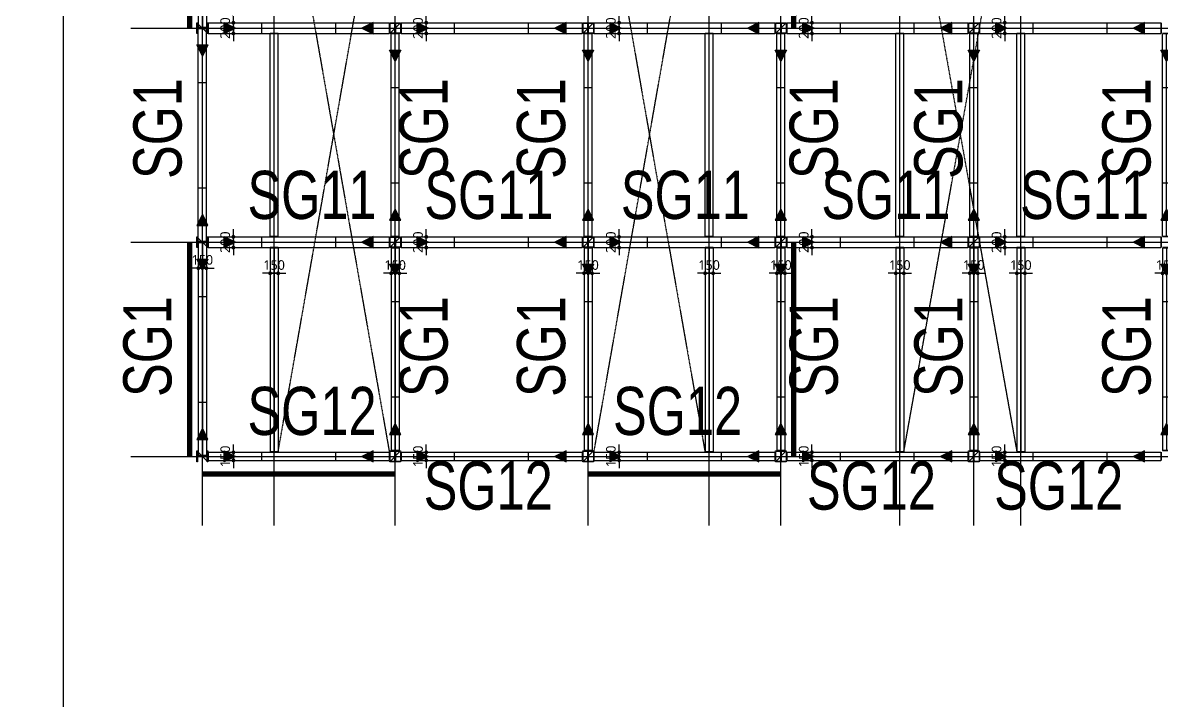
# Model space of a CAD drawing. Header units: millimetres. Extents: x -42253 to 178576, y 88378 to 153500.
# Drawn here: x 102602 to 123854, y 125293 to 137950 of the extents above; entities that cross this region are included whole.
import ezdxf
from ezdxf.enums import TextEntityAlignment as Align

# ---------------------------------------------------------------- set-up
doc = ezdxf.new("R2010")
doc.units = ezdxf.units.MM
for name, pattern in [('HID', [2.3, 1.5, -0.8]), ('HIDDEN', [0.375, 0.25, -0.125]), ('xs-1f_plan$0$HID', [4, 3, -1])]:
    doc.linetypes.add(name, pattern=pattern)
doc.layers.get('Defpoints').update_dxf_attribs({"color": 159})
for name, color, linetype in [('A-CEN', 1, 'Continuous'), ('GIRDER-TEXT', 7, 'Continuous'), ('OPEN', 1, 'HID'), ('S-STEEL', 3, 'Continuous'), ('VR', 6, 'HID'), ('xs-1f_plan$0$8', 8, 'Continuous'), ('xs-1f_plan$0$S-BEAM-철골', 6, 'Continuous'), ('xs-1f_plan$0$S-BEAM-철골Splice', 7, 'Continuous'), ('xs-1f_plan$0$xref', 7, 'Continuous')]:
    doc.layers.add(name, color=color, linetype=linetype)
doc.layers.add('NOPLOT', color=191, linetype='Continuous', plot=False)
doc.styles.add('Gtx', font='Dotum.ttf')
doc.styles.add('xs-1f_plan$0$Gdim', font='malgun.ttf')
doc.dimstyles.new('xs-1f_plan$0$Gdim200', dxfattribs={"dimscale": 200, "dimtxt": 3, "dimasz": 1.2, "dimexe": 2, "dimexo": 3, "dimgap": 1, "dimtad": 1, "dimdsep": 46, "dimlunit": 6, "dimtxsty": 'xs-1f_plan$0$Gdim', "dimblk1": 'xs-1f_plan$0$_CIDOT', "dimblk2": 'xs-1f_plan$0$_CIDOT', "dimsah": 1, "dimcen": 2.5, "dimdle": 2, "dimclrd": 1, "dimclre": 1, "dimclrt": 3, "dimazin": 2, "dimtfac": 1, "dimtix": 1, "dimtmove": 2, "dimatfit": 3, "dimldrblk": 'xs-1f_plan$0$_CIDOT', "dimfxl": 2, "dimtolj": 1, "dimtzin": 0, "dimarcsym": 0})

# ---------------------------------------------------------------- blocks, each defined once
blk = doc.blocks.new('*U1046')
blk.add_lwpolyline([(17, 12, -0.414214), (4, 25), (4, 175, -0.414214), (17, 188), (100, 188), (100, 200), (-100, 200), (-100, 188), (-17, 188, -0.414214), (-4, 175), (-4, 25, -0.414214), (-17, 12), (-100, 12), (-100, 0), (100, 0), (100, 12)], format="xyb", close=True)
blk = doc.blocks.new('xs-1f_plan$0$_CIDOT')
at = {"color": 0, "linetype": 'ByBlock'}
blk.add_line((2, 0), (-1, 0), dxfattribs=at)
at = {"color": 0, "linetype": 'ByBlock', "const_width": 0.5}
blk.add_lwpolyline([(-0.25, 0, 1), (0.25, 0, 1)], format="xyb", close=True, dxfattribs=at)
blk = doc.blocks.new('*D1047')
at = {"layer": 'Defpoints', "color": 155, "lineweight": -2, "transparency": 16777216}
for p, q in [((-2839, 225), (-2419, 225)), ((-2539, 297), (-2539, 369)), ((-2539, 75), (-2539, 225)), ((-2839, 75), (-2419, 75)), ((-2539, 3), (-2539, -69))]:
    blk.add_line(p, q, dxfattribs=at)
at = {"layer": 'Defpoints', "color": 0, "transparency": 16777216}
for p in [(-3019, 225), (-2539, 225), (-3019, 75)]:
    blk.add_point(p, dxfattribs=at)
at = {"layer": 'Defpoints', "color": 155, "lineweight": -2, "transparency": 16777216, "xscale": 71.99999999999994, "yscale": 71.99999999999994, "zscale": 71.99999999999994}
for p, rotation in [((-2539, 225), 270), ((-2539, 75), 90)]:
    blk.add_blockref('xs-1f_plan$0$_CIDOT', p, dxfattribs=dict(at, rotation=rotation))
at = {"layer": 'Defpoints', "color": 155, "transparency": 16777216, "insert": (-2692, 150), "char_height": 180, "attachment_point": 5, "rotation": 90, "style": 'xs-1f_plan$0$Gdim'}
blk.add_mtext('\\A1;150', dxfattribs=at)
blk = doc.blocks.new('*D1049')
at = {"layer": 'Defpoints', "color": 155, "lineweight": -2, "transparency": 16777216}
for p, q in [((-2839, 250), (-2419, 250)), ((-2539, 322), (-2539, 394)), ((-2539, 50), (-2539, 250)), ((-2839, 50), (-2419, 50)), ((-2539, -22), (-2539, -94))]:
    blk.add_line(p, q, dxfattribs=at)
at = {"layer": 'Defpoints', "color": 0, "transparency": 16777216}
for p in [(-3019, 250), (-2539, 250), (-3019, 50)]:
    blk.add_point(p, dxfattribs=at)
at = {"layer": 'Defpoints', "color": 155, "lineweight": -2, "transparency": 16777216, "xscale": 71.99999999999994, "yscale": 71.99999999999994, "zscale": 71.99999999999994}
for p, rotation in [((-2539, 250), 270), ((-2539, 50), 90)]:
    blk.add_blockref('xs-1f_plan$0$_CIDOT', p, dxfattribs=dict(at, rotation=rotation))
at = {"layer": 'Defpoints', "color": 155, "transparency": 16777216, "insert": (-2692, 150), "char_height": 180, "attachment_point": 5, "rotation": 90, "style": 'xs-1f_plan$0$Gdim'}
blk.add_mtext('\\A1;200', dxfattribs=at)
blk = doc.blocks.new('*D1051')
at = {"layer": 'Defpoints', "color": 155, "lineweight": -2, "transparency": 16777216}
for p, q in [((-2839, 225), (-2419, 225)), ((-2539, 297), (-2539, 369)), ((-2539, 75), (-2539, 225)), ((-2839, 75), (-2419, 75)), ((-2539, 3), (-2539, -69))]:
    blk.add_line(p, q, dxfattribs=at)
at = {"layer": 'Defpoints', "color": 0, "transparency": 16777216}
for p in [(-3019, 225), (-2539, 225), (-3019, 75)]:
    blk.add_point(p, dxfattribs=at)
at = {"layer": 'Defpoints', "color": 155, "lineweight": -2, "transparency": 16777216, "xscale": 71.99999999999994, "yscale": 71.99999999999994, "zscale": 71.99999999999994}
for p, rotation in [((-2539, 225), 270), ((-2539, 75), 90)]:
    blk.add_blockref('xs-1f_plan$0$_CIDOT', p, dxfattribs=dict(at, rotation=rotation))
at = {"layer": 'Defpoints', "color": 155, "transparency": 16777216, "insert": (-2692, 150), "char_height": 180, "attachment_point": 5, "rotation": 90, "style": 'xs-1f_plan$0$Gdim'}
blk.add_mtext('\\A1;150', dxfattribs=at)
blk = doc.blocks.new('*D1055')
at = {"layer": 'Defpoints', "color": 155, "lineweight": -2, "transparency": 16777216}
for p, q in [((-2743, 225), (-2323, 225)), ((-2443, 297), (-2443, 369)), ((-2443, 75), (-2443, 225)), ((-2743, 75), (-2323, 75)), ((-2443, 3), (-2443, -69))]:
    blk.add_line(p, q, dxfattribs=at)
at = {"layer": 'Defpoints', "color": 0, "transparency": 16777216}
for p in [(-2923, 225), (-2443, 225), (-2923, 75)]:
    blk.add_point(p, dxfattribs=at)
at = {"layer": 'Defpoints', "color": 155, "lineweight": -2, "transparency": 16777216, "xscale": 71.99999999999994, "yscale": 71.99999999999994, "zscale": 71.99999999999994}
for p, rotation in [((-2443, 225), 270), ((-2443, 75), 90)]:
    blk.add_blockref('xs-1f_plan$0$_CIDOT', p, dxfattribs=dict(at, rotation=rotation))
at = {"layer": 'Defpoints', "color": 155, "transparency": 16777216, "insert": (-2596, 150), "char_height": 180, "attachment_point": 5, "rotation": 90, "style": 'xs-1f_plan$0$Gdim'}
blk.add_mtext('\\A1;150', dxfattribs=at)
blk = doc.blocks.new('*D1053')
at = {"layer": 'Defpoints', "color": 155, "lineweight": -2, "transparency": 16777216}
for p, q in [((-2743, 225), (-2323, 225)), ((-2443, 297), (-2443, 369)), ((-2443, 75), (-2443, 225)), ((-2743, 75), (-2323, 75)), ((-2443, 3), (-2443, -69))]:
    blk.add_line(p, q, dxfattribs=at)
at = {"layer": 'Defpoints', "color": 0, "transparency": 16777216}
for p in [(-2923, 225), (-2443, 225), (-2923, 75)]:
    blk.add_point(p, dxfattribs=at)
at = {"layer": 'Defpoints', "color": 155, "lineweight": -2, "transparency": 16777216, "xscale": 71.99999999999994, "yscale": 71.99999999999994, "zscale": 71.99999999999994}
for p, rotation in [((-2443, 225), 270), ((-2443, 75), 90)]:
    blk.add_blockref('xs-1f_plan$0$_CIDOT', p, dxfattribs=dict(at, rotation=rotation))
at = {"layer": 'Defpoints', "color": 155, "transparency": 16777216, "insert": (-2596, 150), "char_height": 180, "attachment_point": 5, "rotation": 90, "style": 'xs-1f_plan$0$Gdim'}
blk.add_mtext('\\A1;150', dxfattribs=at)
blk = doc.blocks.new('*D1059')
at = {"layer": 'Defpoints', "color": 155, "lineweight": -2, "transparency": 16777216}
for p, q in [((-2743, 225), (-2323, 225)), ((-2443, 297), (-2443, 369)), ((-2443, 75), (-2443, 225)), ((-2743, 75), (-2323, 75)), ((-2443, 3), (-2443, -69))]:
    blk.add_line(p, q, dxfattribs=at)
at = {"layer": 'Defpoints', "color": 0, "transparency": 16777216}
for p in [(-2923, 225), (-2443, 225), (-2923, 75)]:
    blk.add_point(p, dxfattribs=at)
at = {"layer": 'Defpoints', "color": 155, "lineweight": -2, "transparency": 16777216, "xscale": 71.99999999999994, "yscale": 71.99999999999994, "zscale": 71.99999999999994}
for p, rotation in [((-2443, 225), 270), ((-2443, 75), 90)]:
    blk.add_blockref('xs-1f_plan$0$_CIDOT', p, dxfattribs=dict(at, rotation=rotation))
at = {"layer": 'Defpoints', "color": 155, "transparency": 16777216, "insert": (-2596, 150), "char_height": 180, "attachment_point": 5, "rotation": 90, "style": 'xs-1f_plan$0$Gdim'}
blk.add_mtext('\\A1;150', dxfattribs=at)
blk = doc.blocks.new('*D1061')
at = {"layer": 'Defpoints', "color": 155, "lineweight": -2, "transparency": 16777216}
for p, q in [((-2743, 225), (-2323, 225)), ((-2443, 297), (-2443, 369)), ((-2443, 75), (-2443, 225)), ((-2743, 75), (-2323, 75)), ((-2443, 3), (-2443, -69))]:
    blk.add_line(p, q, dxfattribs=at)
at = {"layer": 'Defpoints', "color": 0, "transparency": 16777216}
for p in [(-2923, 225), (-2443, 225), (-2923, 75)]:
    blk.add_point(p, dxfattribs=at)
at = {"layer": 'Defpoints', "color": 155, "lineweight": -2, "transparency": 16777216, "xscale": 71.99999999999994, "yscale": 71.99999999999994, "zscale": 71.99999999999994}
for p, rotation in [((-2443, 225), 270), ((-2443, 75), 90)]:
    blk.add_blockref('xs-1f_plan$0$_CIDOT', p, dxfattribs=dict(at, rotation=rotation))
at = {"layer": 'Defpoints', "color": 155, "transparency": 16777216, "insert": (-2596, 150), "char_height": 180, "attachment_point": 5, "rotation": 90, "style": 'xs-1f_plan$0$Gdim'}
blk.add_mtext('\\A1;150', dxfattribs=at)
blk = doc.blocks.new('*D1065')
at = {"layer": 'Defpoints', "color": 155, "lineweight": -2, "transparency": 16777216}
for p, q in [((-2743, 225), (-2323, 225)), ((-2443, 297), (-2443, 369)), ((-2443, 75), (-2443, 225)), ((-2743, 75), (-2323, 75)), ((-2443, 3), (-2443, -69))]:
    blk.add_line(p, q, dxfattribs=at)
at = {"layer": 'Defpoints', "color": 0, "transparency": 16777216}
for p in [(-2923, 225), (-2443, 225), (-2923, 75)]:
    blk.add_point(p, dxfattribs=at)
at = {"layer": 'Defpoints', "color": 155, "lineweight": -2, "transparency": 16777216, "xscale": 71.99999999999994, "yscale": 71.99999999999994, "zscale": 71.99999999999994}
for p, rotation in [((-2443, 225), 270), ((-2443, 75), 90)]:
    blk.add_blockref('xs-1f_plan$0$_CIDOT', p, dxfattribs=dict(at, rotation=rotation))
at = {"layer": 'Defpoints', "color": 155, "transparency": 16777216, "insert": (-2596, 150), "char_height": 180, "attachment_point": 5, "rotation": 90, "style": 'xs-1f_plan$0$Gdim'}
blk.add_mtext('\\A1;150', dxfattribs=at)
blk = doc.blocks.new('*D1067')
at = {"layer": 'Defpoints', "color": 155, "lineweight": -2, "transparency": 16777216}
for p, q in [((-2743, 225), (-2323, 225)), ((-2443, 297), (-2443, 369)), ((-2443, 75), (-2443, 225)), ((-2743, 75), (-2323, 75)), ((-2443, 3), (-2443, -69))]:
    blk.add_line(p, q, dxfattribs=at)
at = {"layer": 'Defpoints', "color": 0, "transparency": 16777216}
for p in [(-2923, 225), (-2443, 225), (-2923, 75)]:
    blk.add_point(p, dxfattribs=at)
at = {"layer": 'Defpoints', "color": 155, "lineweight": -2, "transparency": 16777216, "xscale": 71.99999999999994, "yscale": 71.99999999999994, "zscale": 71.99999999999994}
for p, rotation in [((-2443, 225), 270), ((-2443, 75), 90)]:
    blk.add_blockref('xs-1f_plan$0$_CIDOT', p, dxfattribs=dict(at, rotation=rotation))
at = {"layer": 'Defpoints', "color": 155, "transparency": 16777216, "insert": (-2596, 150), "char_height": 180, "attachment_point": 5, "rotation": 90, "style": 'xs-1f_plan$0$Gdim'}
blk.add_mtext('\\A1;150', dxfattribs=at)
blk = doc.blocks.new('*D1075')
at = {"layer": 'Defpoints', "color": 155, "lineweight": -2, "transparency": 16777216}
for p, q in [((-2743, 225), (-2323, 225)), ((-2443, 297), (-2443, 369)), ((-2443, 75), (-2443, 225)), ((-2743, 75), (-2323, 75)), ((-2443, 3), (-2443, -69))]:
    blk.add_line(p, q, dxfattribs=at)
at = {"layer": 'Defpoints', "color": 0, "transparency": 16777216}
for p in [(-2923, 225), (-2443, 225), (-2923, 75)]:
    blk.add_point(p, dxfattribs=at)
at = {"layer": 'Defpoints', "color": 155, "lineweight": -2, "transparency": 16777216, "xscale": 71.99999999999994, "yscale": 71.99999999999994, "zscale": 71.99999999999994}
for p, rotation in [((-2443, 225), 270), ((-2443, 75), 90)]:
    blk.add_blockref('xs-1f_plan$0$_CIDOT', p, dxfattribs=dict(at, rotation=rotation))
at = {"layer": 'Defpoints', "color": 155, "transparency": 16777216, "insert": (-2596, 150), "char_height": 180, "attachment_point": 5, "rotation": 90, "style": 'xs-1f_plan$0$Gdim'}
blk.add_mtext('\\A1;150', dxfattribs=at)
blk = doc.blocks.new('*D1077')
at = {"layer": 'Defpoints', "color": 155, "lineweight": -2, "transparency": 16777216}
for p, q in [((-2743, 225), (-2323, 225)), ((-2443, 297), (-2443, 369)), ((-2443, 75), (-2443, 225)), ((-2743, 75), (-2323, 75)), ((-2443, 3), (-2443, -69))]:
    blk.add_line(p, q, dxfattribs=at)
at = {"layer": 'Defpoints', "color": 0, "transparency": 16777216}
for p in [(-2923, 225), (-2443, 225), (-2923, 75)]:
    blk.add_point(p, dxfattribs=at)
at = {"layer": 'Defpoints', "color": 155, "lineweight": -2, "transparency": 16777216, "xscale": 71.99999999999994, "yscale": 71.99999999999994, "zscale": 71.99999999999994}
for p, rotation in [((-2443, 225), 270), ((-2443, 75), 90)]:
    blk.add_blockref('xs-1f_plan$0$_CIDOT', p, dxfattribs=dict(at, rotation=rotation))
at = {"layer": 'Defpoints', "color": 155, "transparency": 16777216, "insert": (-2596, 150), "char_height": 180, "attachment_point": 5, "rotation": 90, "style": 'xs-1f_plan$0$Gdim'}
blk.add_mtext('\\A1;150', dxfattribs=at)
blk = doc.blocks.new('*D1081')
at = {"layer": 'Defpoints', "color": 155, "lineweight": -2, "transparency": 16777216}
for p, q in [((-2743, 225), (-2323, 225)), ((-2443, 297), (-2443, 369)), ((-2443, 75), (-2443, 225)), ((-2743, 75), (-2323, 75)), ((-2443, 3), (-2443, -69))]:
    blk.add_line(p, q, dxfattribs=at)
at = {"layer": 'Defpoints', "color": 0, "transparency": 16777216}
for p in [(-2923, 225), (-2443, 225), (-2923, 75)]:
    blk.add_point(p, dxfattribs=at)
at = {"layer": 'Defpoints', "color": 155, "lineweight": -2, "transparency": 16777216, "xscale": 71.99999999999994, "yscale": 71.99999999999994, "zscale": 71.99999999999994}
for p, rotation in [((-2443, 225), 270), ((-2443, 75), 90)]:
    blk.add_blockref('xs-1f_plan$0$_CIDOT', p, dxfattribs=dict(at, rotation=rotation))
at = {"layer": 'Defpoints', "color": 155, "transparency": 16777216, "insert": (-2596, 150), "char_height": 180, "attachment_point": 5, "rotation": 90, "style": 'xs-1f_plan$0$Gdim'}
blk.add_mtext('\\A1;150', dxfattribs=at)
blk = doc.blocks.new('*D1083')
at = {"layer": 'Defpoints', "color": 155, "lineweight": -2, "transparency": 16777216}
for p, q in [((-2743, 225), (-2323, 225)), ((-2443, 297), (-2443, 369)), ((-2443, 75), (-2443, 225)), ((-2743, 75), (-2323, 75)), ((-2443, 3), (-2443, -69))]:
    blk.add_line(p, q, dxfattribs=at)
at = {"layer": 'Defpoints', "color": 0, "transparency": 16777216}
for p in [(-2923, 225), (-2443, 225), (-2923, 75)]:
    blk.add_point(p, dxfattribs=at)
at = {"layer": 'Defpoints', "color": 155, "lineweight": -2, "transparency": 16777216, "xscale": 71.99999999999994, "yscale": 71.99999999999994, "zscale": 71.99999999999994}
for p, rotation in [((-2443, 225), 270), ((-2443, 75), 90)]:
    blk.add_blockref('xs-1f_plan$0$_CIDOT', p, dxfattribs=dict(at, rotation=rotation))
at = {"layer": 'Defpoints', "color": 155, "transparency": 16777216, "insert": (-2596, 150), "char_height": 180, "attachment_point": 5, "rotation": 90, "style": 'xs-1f_plan$0$Gdim'}
blk.add_mtext('\\A1;150', dxfattribs=at)
blk = doc.blocks.new('*U1048')
at = {"layer": 'xs-1f_plan$0$S-BEAM-철골'}
h = blk.add_hatch(color=7, dxfattribs=at)
h.dxf.hatch_style = 1
h.paths.add_polyline_path([(-2498.848, 150), (-2708.848, 255), (-2708.848, 45)])
h = blk.add_hatch(color=7, dxfattribs=at)
h.dxf.hatch_style = 1
h.paths.add_polyline_path([(453.152, 150), (663.152, 255), (663.152, 45)])
at = {"layer": 'Defpoints', "ltscale": 4}
for p, q in [((-3018.848, 225), (-3018.848, 75)), ((973.152, 225), (973.152, 75))]:
    blk.add_line(p, q, dxfattribs=at)
at = {"layer": 'xs-1f_plan$0$8', "color": 4, "ltscale": 4}
for p, q in [((-3008.848, 225), (963.152, 225)), ((-3008.848, 75), (963.152, 75))]:
    blk.add_line(p, q, dxfattribs=at)
at = {"layer": 'xs-1f_plan$0$8', "ltscale": 4}
for p, q in [((-3008.848, 225), (-3008.848, 75)), ((963.152, 225), (963.152, 75))]:
    blk.add_line(p, q, dxfattribs=at)
at = {"layer": 'xs-1f_plan$0$8', "linetype": 'xs-1f_plan$0$HID'}
blk.add_line((-3008.848, 150), (963.152, 150), dxfattribs=at)
at = {"layer": 'xs-1f_plan$0$S-BEAM-철골', "color": 7}
for points in [[(-2708.848, 255), (-2498.848, 150), (-2708.848, 45)], [(663.152, 255), (453.152, 150), (663.152, 45)]]:
    blk.add_lwpolyline(points, close=True, dxfattribs=at)
at = {"layer": 'xs-1f_plan$0$S-BEAM-철골Splice'}
for p, q in [((-2008.848, 75), (-2008.848, 225)), ((-36.848, 75), (-36.848, 225))]:
    blk.add_line(p, q, dxfattribs=at)
at = {"layer": 'Defpoints'}
dim = blk.add_linear_dim(base=(-2538.848, 225), p1=(-3018.848, 75), p2=(-3018.848, 225), angle=90, dimstyle='xs-1f_plan$0$Gdim200', override={"dimscale": 60, "dimzin": 8, "dimclrd": 155, "dimclre": 155, "dimclrt": 155}, dxfattribs=at)
dim.commit()
dim.dimension.update_dxf_attribs({"geometry": '*D1047', "text_midpoint": (-2692.334, 150)})
blk = doc.blocks.new('*U1050')
at = {"layer": 'xs-1f_plan$0$S-BEAM-철골'}
h = blk.add_hatch(color=7, dxfattribs=at)
h.dxf.hatch_style = 1
h.paths.add_polyline_path([(-2498.848, 150), (-2708.848, 255), (-2708.848, 45)])
h = blk.add_hatch(color=7, dxfattribs=at)
h.dxf.hatch_style = 1
h.paths.add_polyline_path([(-138.848, 150), (71.152, 255), (71.152, 45)])
at = {"layer": 'Defpoints', "ltscale": 4}
for p, q in [((-3018.848, 250), (-3018.848, 50)), ((381.152, 250), (381.152, 50))]:
    blk.add_line(p, q, dxfattribs=at)
at = {"layer": 'xs-1f_plan$0$8', "color": 4, "ltscale": 4}
for p, q in [((-3008.848, 250), (371.152, 250)), ((-3008.848, 50), (371.152, 50))]:
    blk.add_line(p, q, dxfattribs=at)
at = {"layer": 'xs-1f_plan$0$8', "ltscale": 4}
for p, q in [((-3008.848, 250), (-3008.848, 50)), ((371.152, 250), (371.152, 50))]:
    blk.add_line(p, q, dxfattribs=at)
at = {"layer": 'xs-1f_plan$0$8', "linetype": 'xs-1f_plan$0$HID'}
blk.add_line((-3008.848, 150), (371.152, 150), dxfattribs=at)
at = {"layer": 'xs-1f_plan$0$S-BEAM-철골', "color": 7}
for points in [[(-2708.848, 255), (-2498.848, 150), (-2708.848, 45)], [(71.152, 255), (-138.848, 150), (71.152, 45)]]:
    blk.add_lwpolyline(points, close=True, dxfattribs=at)
at = {"layer": 'xs-1f_plan$0$S-BEAM-철골Splice'}
for p, q in [((-2008.848, 50), (-2008.848, 250)), ((-628.848, 50), (-628.848, 250))]:
    blk.add_line(p, q, dxfattribs=at)
at = {"layer": 'Defpoints'}
dim = blk.add_linear_dim(base=(-2538.848, 250), p1=(-3018.848, 50), p2=(-3018.848, 250), angle=90, dimstyle='xs-1f_plan$0$Gdim200', override={"dimscale": 60, "dimzin": 8, "dimclrd": 155, "dimclre": 155, "dimclrt": 155}, dxfattribs=at)
dim.commit()
dim.dimension.update_dxf_attribs({"geometry": '*D1049', "text_midpoint": (-2691.844, 150)})
blk = doc.blocks.new('*U1052')
at = {"layer": 'xs-1f_plan$0$S-BEAM-철골'}
h = blk.add_hatch(color=7, dxfattribs=at)
h.dxf.hatch_style = 1
h.paths.add_polyline_path([(-2498.848, 150), (-2708.848, 255), (-2708.848, 45)])
h = blk.add_hatch(color=7, dxfattribs=at)
h.dxf.hatch_style = 1
h.paths.add_polyline_path([(-138.848, 150), (71.152, 255), (71.152, 45)])
at = {"layer": 'Defpoints', "ltscale": 4}
for p, q in [((-3018.848, 225), (-3018.848, 75)), ((381.152, 225), (381.152, 75))]:
    blk.add_line(p, q, dxfattribs=at)
at = {"layer": 'xs-1f_plan$0$8', "color": 4, "ltscale": 4}
for p, q in [((-3008.848, 225), (371.152, 225)), ((-3008.848, 75), (371.152, 75))]:
    blk.add_line(p, q, dxfattribs=at)
at = {"layer": 'xs-1f_plan$0$8', "ltscale": 4}
for p, q in [((-3008.848, 225), (-3008.848, 75)), ((371.152, 225), (371.152, 75))]:
    blk.add_line(p, q, dxfattribs=at)
at = {"layer": 'xs-1f_plan$0$8', "linetype": 'xs-1f_plan$0$HID'}
blk.add_line((-3008.848, 150), (371.152, 150), dxfattribs=at)
at = {"layer": 'xs-1f_plan$0$S-BEAM-철골', "color": 7}
for points in [[(-2708.848, 255), (-2498.848, 150), (-2708.848, 45)], [(71.152, 255), (-138.848, 150), (71.152, 45)]]:
    blk.add_lwpolyline(points, close=True, dxfattribs=at)
at = {"layer": 'xs-1f_plan$0$S-BEAM-철골Splice'}
for p, q in [((-2008.848, 75), (-2008.848, 225)), ((-628.848, 75), (-628.848, 225))]:
    blk.add_line(p, q, dxfattribs=at)
at = {"layer": 'Defpoints'}
dim = blk.add_linear_dim(base=(-2538.848, 225), p1=(-3018.848, 75), p2=(-3018.848, 225), angle=90, dimstyle='xs-1f_plan$0$Gdim200', override={"dimscale": 60, "dimzin": 8, "dimclrd": 155, "dimclre": 155, "dimclrt": 155}, dxfattribs=at)
dim.commit()
dim.dimension.update_dxf_attribs({"geometry": '*D1051', "text_midpoint": (-2692.334, 150)})
blk = doc.blocks.new('*U1056')
at = {"layer": 'xs-1f_plan$0$S-BEAM-철골'}
h = blk.add_hatch(color=7, dxfattribs=at)
h.dxf.hatch_style = 1
h.paths.add_polyline_path([(-2402.848, 150), (-2612.848, 255), (-2612.848, 45)])
h = blk.add_hatch(color=7, dxfattribs=at)
h.dxf.hatch_style = 1
h.paths.add_polyline_path([(357.152, 150), (567.152, 255), (567.152, 45)])
at = {"layer": 'Defpoints', "ltscale": 4}
for p, q in [((-2922.848, 225), (-2922.848, 75)), ((877.152, 225), (877.152, 75))]:
    blk.add_line(p, q, dxfattribs=at)
at = {"layer": 'xs-1f_plan$0$8', "color": 4, "ltscale": 4}
for p, q in [((-2912.848, 225), (867.152, 225)), ((-2912.848, 75), (867.152, 75))]:
    blk.add_line(p, q, dxfattribs=at)
at = {"layer": 'xs-1f_plan$0$8', "ltscale": 4}
for p, q in [((-2912.848, 225), (-2912.848, 75)), ((867.152, 225), (867.152, 75))]:
    blk.add_line(p, q, dxfattribs=at)
at = {"layer": 'xs-1f_plan$0$8', "linetype": 'xs-1f_plan$0$HID'}
blk.add_line((-2912.848, 150), (867.152, 150), dxfattribs=at)
at = {"layer": 'xs-1f_plan$0$S-BEAM-철골', "color": 7}
for points in [[(-2612.848, 255), (-2402.848, 150), (-2612.848, 45)], [(567.152, 255), (357.152, 150), (567.152, 45)]]:
    blk.add_lwpolyline(points, close=True, dxfattribs=at)
at = {"layer": 'xs-1f_plan$0$S-BEAM-철골Splice'}
for p, q in [((-1912.848, 75), (-1912.848, 225)), ((-132.848, 75), (-132.848, 225))]:
    blk.add_line(p, q, dxfattribs=at)
at = {"layer": 'Defpoints'}
dim = blk.add_linear_dim(base=(-2442.848, 225), p1=(-2922.848, 75), p2=(-2922.848, 225), angle=90, dimstyle='xs-1f_plan$0$Gdim200', override={"dimscale": 60, "dimzin": 8, "dimclrd": 155, "dimclre": 155, "dimclrt": 155}, dxfattribs=at)
dim.commit()
dim.dimension.update_dxf_attribs({"geometry": '*D1055', "text_midpoint": (-2596.334, 150)})
blk = doc.blocks.new('*U1054')
at = {"layer": 'xs-1f_plan$0$S-BEAM-철골'}
h = blk.add_hatch(color=7, dxfattribs=at)
h.dxf.hatch_style = 1
h.paths.add_polyline_path([(-2402.848, 150), (-2612.848, 255), (-2612.848, 45)])
h = blk.add_hatch(color=7, dxfattribs=at)
h.dxf.hatch_style = 1
h.paths.add_polyline_path([(357.152, 150), (567.152, 255), (567.152, 45)])
at = {"layer": 'Defpoints', "ltscale": 4}
for p, q in [((-2922.848, 225), (-2922.848, 75)), ((877.152, 225), (877.152, 75))]:
    blk.add_line(p, q, dxfattribs=at)
at = {"layer": 'xs-1f_plan$0$8', "color": 4, "ltscale": 4}
for p, q in [((-2912.848, 225), (867.152, 225)), ((-2912.848, 75), (867.152, 75))]:
    blk.add_line(p, q, dxfattribs=at)
at = {"layer": 'xs-1f_plan$0$8', "ltscale": 4}
for p, q in [((-2912.848, 225), (-2912.848, 75)), ((867.152, 225), (867.152, 75))]:
    blk.add_line(p, q, dxfattribs=at)
at = {"layer": 'xs-1f_plan$0$8', "linetype": 'xs-1f_plan$0$HID'}
blk.add_line((-2912.848, 150), (867.152, 150), dxfattribs=at)
at = {"layer": 'xs-1f_plan$0$S-BEAM-철골', "color": 7}
for points in [[(-2612.848, 255), (-2402.848, 150), (-2612.848, 45)], [(567.152, 255), (357.152, 150), (567.152, 45)]]:
    blk.add_lwpolyline(points, close=True, dxfattribs=at)
at = {"layer": 'xs-1f_plan$0$S-BEAM-철골Splice'}
for p, q in [((-1912.848, 75), (-1912.848, 225)), ((-132.848, 75), (-132.848, 225))]:
    blk.add_line(p, q, dxfattribs=at)
at = {"layer": 'Defpoints'}
dim = blk.add_linear_dim(base=(-2442.848, 225), p1=(-2922.848, 75), p2=(-2922.848, 225), angle=90, dimstyle='xs-1f_plan$0$Gdim200', override={"dimscale": 60, "dimzin": 8, "dimclrd": 155, "dimclre": 155, "dimclrt": 155}, dxfattribs=at)
dim.commit()
dim.dimension.update_dxf_attribs({"geometry": '*D1053', "text_midpoint": (-2596.334, 150)})
blk = doc.blocks.new('*U1060')
at = {"layer": 'Defpoints', "ltscale": 4}
for p, q in [((-2922.848, 225), (-2922.848, 75)), ((877.152, 225), (877.152, 75))]:
    blk.add_line(p, q, dxfattribs=at)
at = {"layer": 'xs-1f_plan$0$8', "color": 4, "ltscale": 4}
for p, q in [((-2912.848, 225), (867.152, 225)), ((-2912.848, 75), (867.152, 75))]:
    blk.add_line(p, q, dxfattribs=at)
at = {"layer": 'xs-1f_plan$0$8', "ltscale": 4}
for p, q in [((-2912.848, 225), (-2912.848, 75)), ((867.152, 225), (867.152, 75))]:
    blk.add_line(p, q, dxfattribs=at)
at = {"layer": 'xs-1f_plan$0$8', "linetype": 'xs-1f_plan$0$HID'}
blk.add_line((-2912.848, 150), (867.152, 150), dxfattribs=at)
at = {"layer": 'Defpoints'}
dim = blk.add_linear_dim(base=(-2442.848, 225), p1=(-2922.848, 75), p2=(-2922.848, 225), angle=90, dimstyle='xs-1f_plan$0$Gdim200', override={"dimscale": 60, "dimzin": 8, "dimclrd": 155, "dimclre": 155, "dimclrt": 155}, dxfattribs=at)
dim.commit()
dim.dimension.update_dxf_attribs({"geometry": '*D1059', "text_midpoint": (-2596.334, 150)})
blk = doc.blocks.new('*U1062')
at = {"layer": 'Defpoints', "ltscale": 4}
for p, q in [((-2922.848, 225), (-2922.848, 75)), ((902.152, 225), (902.152, 75))]:
    blk.add_line(p, q, dxfattribs=at)
at = {"layer": 'xs-1f_plan$0$8', "color": 4, "ltscale": 4}
for p, q in [((-2912.848, 225), (892.152, 225)), ((-2912.848, 75), (892.152, 75))]:
    blk.add_line(p, q, dxfattribs=at)
at = {"layer": 'xs-1f_plan$0$8', "ltscale": 4}
for p, q in [((-2912.848, 225), (-2912.848, 75)), ((892.152, 225), (892.152, 75))]:
    blk.add_line(p, q, dxfattribs=at)
at = {"layer": 'xs-1f_plan$0$8', "linetype": 'xs-1f_plan$0$HID'}
blk.add_line((-2912.848, 150), (892.152, 150), dxfattribs=at)
at = {"layer": 'Defpoints'}
dim = blk.add_linear_dim(base=(-2442.848, 225), p1=(-2922.848, 75), p2=(-2922.848, 225), angle=90, dimstyle='xs-1f_plan$0$Gdim200', override={"dimscale": 60, "dimzin": 8, "dimclrd": 155, "dimclre": 155, "dimclrt": 155}, dxfattribs=at)
dim.commit()
dim.dimension.update_dxf_attribs({"geometry": '*D1061', "text_midpoint": (-2596.334, 150)})
blk = doc.blocks.new('*U1066')
at = {"layer": 'Defpoints', "ltscale": 4}
for p, q in [((-2922.848, 225), (-2922.848, 75)), ((877.152, 225), (877.152, 75))]:
    blk.add_line(p, q, dxfattribs=at)
at = {"layer": 'xs-1f_plan$0$8', "color": 4, "ltscale": 4}
for p, q in [((-2912.848, 225), (867.152, 225)), ((-2912.848, 75), (867.152, 75))]:
    blk.add_line(p, q, dxfattribs=at)
at = {"layer": 'xs-1f_plan$0$8', "ltscale": 4}
for p, q in [((-2912.848, 225), (-2912.848, 75)), ((867.152, 225), (867.152, 75))]:
    blk.add_line(p, q, dxfattribs=at)
at = {"layer": 'xs-1f_plan$0$8', "linetype": 'xs-1f_plan$0$HID'}
blk.add_line((-2912.848, 150), (867.152, 150), dxfattribs=at)
at = {"layer": 'Defpoints'}
dim = blk.add_linear_dim(base=(-2442.848, 225), p1=(-2922.848, 75), p2=(-2922.848, 225), angle=90, dimstyle='xs-1f_plan$0$Gdim200', override={"dimscale": 60, "dimzin": 8, "dimclrd": 155, "dimclre": 155, "dimclrt": 155}, dxfattribs=at)
dim.commit()
dim.dimension.update_dxf_attribs({"geometry": '*D1065', "text_midpoint": (-2596.334, 150)})
blk = doc.blocks.new('*U1068')
at = {"layer": 'Defpoints', "ltscale": 4}
for p, q in [((-2922.848, 225), (-2922.848, 75)), ((902.152, 225), (902.152, 75))]:
    blk.add_line(p, q, dxfattribs=at)
at = {"layer": 'xs-1f_plan$0$8', "color": 4, "ltscale": 4}
for p, q in [((-2912.848, 225), (892.152, 225)), ((-2912.848, 75), (892.152, 75))]:
    blk.add_line(p, q, dxfattribs=at)
at = {"layer": 'xs-1f_plan$0$8', "ltscale": 4}
for p, q in [((-2912.848, 225), (-2912.848, 75)), ((892.152, 225), (892.152, 75))]:
    blk.add_line(p, q, dxfattribs=at)
at = {"layer": 'xs-1f_plan$0$8', "linetype": 'xs-1f_plan$0$HID'}
blk.add_line((-2912.848, 150), (892.152, 150), dxfattribs=at)
at = {"layer": 'Defpoints'}
dim = blk.add_linear_dim(base=(-2442.848, 225), p1=(-2922.848, 75), p2=(-2922.848, 225), angle=90, dimstyle='xs-1f_plan$0$Gdim200', override={"dimscale": 60, "dimzin": 8, "dimclrd": 155, "dimclre": 155, "dimclrt": 155}, dxfattribs=at)
dim.commit()
dim.dimension.update_dxf_attribs({"geometry": '*D1067', "text_midpoint": (-2596.334, 150)})
blk = doc.blocks.new('*U1076')
at = {"layer": 'Defpoints', "ltscale": 4}
for p, q in [((-2922.848, 225), (-2922.848, 75)), ((877.152, 225), (877.152, 75))]:
    blk.add_line(p, q, dxfattribs=at)
at = {"layer": 'xs-1f_plan$0$8', "color": 4, "ltscale": 4}
for p, q in [((-2912.848, 225), (867.152, 225)), ((-2912.848, 75), (867.152, 75))]:
    blk.add_line(p, q, dxfattribs=at)
at = {"layer": 'xs-1f_plan$0$8', "ltscale": 4}
for p, q in [((-2912.848, 225), (-2912.848, 75)), ((867.152, 225), (867.152, 75))]:
    blk.add_line(p, q, dxfattribs=at)
at = {"layer": 'xs-1f_plan$0$8', "linetype": 'xs-1f_plan$0$HID'}
blk.add_line((-2912.848, 150), (867.152, 150), dxfattribs=at)
at = {"layer": 'Defpoints'}
dim = blk.add_linear_dim(base=(-2442.848, 225), p1=(-2922.848, 75), p2=(-2922.848, 225), angle=90, dimstyle='xs-1f_plan$0$Gdim200', override={"dimscale": 60, "dimzin": 8, "dimclrd": 155, "dimclre": 155, "dimclrt": 155}, dxfattribs=at)
dim.commit()
dim.dimension.update_dxf_attribs({"geometry": '*D1075', "text_midpoint": (-2596.334, 150)})
blk = doc.blocks.new('*U1078')
at = {"layer": 'Defpoints', "ltscale": 4}
for p, q in [((-2922.848, 225), (-2922.848, 75)), ((902.152, 225), (902.152, 75))]:
    blk.add_line(p, q, dxfattribs=at)
at = {"layer": 'xs-1f_plan$0$8', "color": 4, "ltscale": 4}
for p, q in [((-2912.848, 225), (892.152, 225)), ((-2912.848, 75), (892.152, 75))]:
    blk.add_line(p, q, dxfattribs=at)
at = {"layer": 'xs-1f_plan$0$8', "ltscale": 4}
for p, q in [((-2912.848, 225), (-2912.848, 75)), ((892.152, 225), (892.152, 75))]:
    blk.add_line(p, q, dxfattribs=at)
at = {"layer": 'xs-1f_plan$0$8', "linetype": 'xs-1f_plan$0$HID'}
blk.add_line((-2912.848, 150), (892.152, 150), dxfattribs=at)
at = {"layer": 'Defpoints'}
dim = blk.add_linear_dim(base=(-2442.848, 225), p1=(-2922.848, 75), p2=(-2922.848, 225), angle=90, dimstyle='xs-1f_plan$0$Gdim200', override={"dimscale": 60, "dimzin": 8, "dimclrd": 155, "dimclre": 155, "dimclrt": 155}, dxfattribs=at)
dim.commit()
dim.dimension.update_dxf_attribs({"geometry": '*D1077', "text_midpoint": (-2596.334, 150)})
blk = doc.blocks.new('*U1082')
at = {"layer": 'Defpoints', "ltscale": 4}
for p, q in [((-2922.848, 225), (-2922.848, 75)), ((877.152, 225), (877.152, 75))]:
    blk.add_line(p, q, dxfattribs=at)
at = {"layer": 'xs-1f_plan$0$8', "color": 4, "ltscale": 4}
for p, q in [((-2912.848, 225), (867.152, 225)), ((-2912.848, 75), (867.152, 75))]:
    blk.add_line(p, q, dxfattribs=at)
at = {"layer": 'xs-1f_plan$0$8', "ltscale": 4}
for p, q in [((-2912.848, 225), (-2912.848, 75)), ((867.152, 225), (867.152, 75))]:
    blk.add_line(p, q, dxfattribs=at)
at = {"layer": 'xs-1f_plan$0$8', "linetype": 'xs-1f_plan$0$HID'}
blk.add_line((-2912.848, 150), (867.152, 150), dxfattribs=at)
at = {"layer": 'Defpoints'}
dim = blk.add_linear_dim(base=(-2442.848, 225), p1=(-2922.848, 75), p2=(-2922.848, 225), angle=90, dimstyle='xs-1f_plan$0$Gdim200', override={"dimscale": 60, "dimzin": 8, "dimclrd": 155, "dimclre": 155, "dimclrt": 155}, dxfattribs=at)
dim.commit()
dim.dimension.update_dxf_attribs({"geometry": '*D1081', "text_midpoint": (-2596.334, 150)})
blk = doc.blocks.new('*U1084')
at = {"layer": 'Defpoints', "ltscale": 4}
for p, q in [((-2922.848, 225), (-2922.848, 75)), ((902.152, 225), (902.152, 75))]:
    blk.add_line(p, q, dxfattribs=at)
at = {"layer": 'xs-1f_plan$0$8', "color": 4, "ltscale": 4}
for p, q in [((-2912.848, 225), (892.152, 225)), ((-2912.848, 75), (892.152, 75))]:
    blk.add_line(p, q, dxfattribs=at)
at = {"layer": 'xs-1f_plan$0$8', "ltscale": 4}
for p, q in [((-2912.848, 225), (-2912.848, 75)), ((892.152, 225), (892.152, 75))]:
    blk.add_line(p, q, dxfattribs=at)
at = {"layer": 'xs-1f_plan$0$8', "linetype": 'xs-1f_plan$0$HID'}
blk.add_line((-2912.848, 150), (892.152, 150), dxfattribs=at)
at = {"layer": 'Defpoints'}
dim = blk.add_linear_dim(base=(-2442.848, 225), p1=(-2922.848, 75), p2=(-2922.848, 225), angle=90, dimstyle='xs-1f_plan$0$Gdim200', override={"dimscale": 60, "dimzin": 8, "dimclrd": 155, "dimclre": 155, "dimclrt": 155}, dxfattribs=at)
dim.commit()
dim.dimension.update_dxf_attribs({"geometry": '*D1083', "text_midpoint": (-2596.334, 150)})

msp = doc.modelspace()

# ---------------------------------------------------------------- linework, layer by layer
at = {"layer": 'A-CEN'}
for p, q in [((105953.571, 128554.506, 0), (105953.571, 143162.951, 0)), ((107293.571, 128554.506, 0), (107293.571, 143162.951, 0)), ((109553.571, 128554.506, 0), (109553.571, 143162.951, 0)), ((113153.571, 128554.506), (113153.571, 143162.951)), ((115413.571, 128554.506, 0), (115413.571, 143162.951, 0)), ((116753.571, 128554.506, 0), (116753.571, 143162.951, 0)), ((118973.571, 128554.506), (118973.571, 143162.951)), ((120353.571, 128554.506, 0), (120353.571, 143162.951, 0)), ((121233.571, 128554.506), (121233.571, 143162.951)), ((104620.818, 137849.519), (164668.967, 137849.519)), ((104620.818, 133849.519), (164668.967, 133849.519)), ((104620.818, 129849.519), (164668.967, 129849.519))]:
    msp.add_line(p, q, dxfattribs=at)
at = {"layer": 'NOPLOT'}
for p, q in [((105853.571, 137949.519), (106053.571, 137749.519)), ((109453.571, 137749.519), (109653.571, 137949.519)), ((113053.571, 137749.519), (113253.571, 137949.519)), ((116653.571, 137749.519), (116853.571, 137949.519)), ((120253.571, 137749.519), (120453.571, 137949.519)), ((105853.571, 133949.519), (106053.571, 133749.519)), ((109453.571, 133749.519), (109653.571, 133949.519)), ((113053.571, 133749.519), (113253.571, 133949.519)), ((116653.571, 133749.519), (116853.571, 133949.519)), ((120253.571, 133749.519), (120453.571, 133949.519)), ((105853.571, 129949.519), (106053.571, 129749.519)), ((109453.571, 129749.519), (109653.571, 129949.519)), ((113053.571, 129749.519), (113253.571, 129949.519)), ((116653.571, 129749.519), (116853.571, 129949.519)), ((120253.571, 129749.519), (120453.571, 129949.519))]:
    msp.add_line(p, q, dxfattribs=at)
msp.add_lwpolyline([(91353.571, 150005.017), (103353.571, 150005.017), (103353.571, 122185.017), (91353.571, 122185.017)], close=True, dxfattribs=at)
at = {"layer": 'OPEN'}
for p, q in [((107368.571, 129934.519, 0), (109443.571, 141774.519, 0)), ((107368.571, 141774.519), (109443.571, 129934.519)), ((113263.571, 129924.519), (115338.571, 141764.519, 0)), ((113263.571, 141764.519), (115338.571, 129924.519)), ((119048.571, 129934.519, 0), (121158.571, 141764.519, 0)), ((119048.571, 141764.519), (121158.571, 129934.519))]:
    msp.add_line(p, q, dxfattribs=at)
at = {"layer": 'VR', "color": 6, "linetype": 'HIDDEN', "ltscale": 3, "const_width": 100, "elevation": 0}
for points in [[(105715.187, 141849.519), (105715.187, 137849.519)], [(116991.956, 141849.519), (116991.956, 137849.519)], [(105715.187, 129849.519), (105715.187, 133849.519)], [(116991.956, 129849.519), (116991.956, 133849.519)], [(105953.571, 129519.02), (109553.571, 129519.02)], [(113153.571, 129519.02), (116753.571, 129519.02)]]:
    msp.add_lwpolyline(points, dxfattribs=at)

# ---------------------------------------------------------------- block references
at = {"layer": 'S-STEEL', "xscale": -1, "rotation": 270}
for p in [(105853.571, 137849.519), (105853.571, 133849.519), (105853.571, 129849.519)]:
    msp.add_blockref('*U1046', p, dxfattribs=at)
at = {"layer": 'S-STEEL', "xscale": -1}
for p in [(109553.571, 137749.519), (113153.571, 137749.519), (116753.571, 137749.519), (120353.571, 137749.519), (109553.571, 133749.519), (113153.571, 133749.519), (116753.571, 133749.519), (120353.571, 133749.519), (109553.571, 129749.519), (113153.571, 129749.519), (116753.571, 129749.519), (120353.571, 129749.519)]:
    msp.add_blockref('*U1046', p, dxfattribs=at)
at = {"layer": 'xs-1f_plan$0$xref', "rotation": 270}
for name, p in [('*U1048', (105803.571, 138826.67, 0)), ('*U1048', (105803.571, 130826.67, 0)), ('*U1062', (107143.571, 130826.67, 0)), ('*U1054', (109403.571, 130826.67, 0)), ('*U1054', (113003.571, 130826.67, 0)), ('*U1068', (115263.571, 130826.67, 0)), ('*U1054', (116603.571, 130826.67, 0)), ('*U1078', (118823.571, 130826.67, 0)), ('*U1054', (120203.571, 130826.67, 0)), ('*U1084', (121083.571, 130826.67, 0)), ('*U1054', (123803.571, 130826.67, 0))]:
    msp.add_blockref(name, p, dxfattribs=at)
at = {"layer": 'xs-1f_plan$0$xref'}
for name, p in [('*U1050', (109072.42, 137699.519, 0)), ('*U1050', (112672.42, 137699.519)), ('*U1050', (116272.42, 137699.519)), ('*U1050', (119872.42, 137699.519)), ('*U1050', (123472.42, 137699.519)), ('*U1050', (109072.42, 133699.519, 0)), ('*U1050', (112672.42, 133699.519)), ('*U1050', (116272.42, 133699.519)), ('*U1050', (119872.42, 133699.519)), ('*U1050', (123472.42, 133699.519)), ('*U1052', (109072.42, 129699.519, 0)), ('*U1052', (112672.42, 129699.519)), ('*U1052', (116272.42, 129699.519)), ('*U1052', (119872.42, 129699.519)), ('*U1052', (123472.42, 129699.519))]:
    msp.add_blockref(name, p, dxfattribs=at)
at = {"layer": 'xs-1f_plan$0$xref', "xscale": -1, "rotation": 270}
for name, p in [('*U1048', (105803.571, 136872.367, 0)), ('*U1060', (107143.571, 136872.367, 0)), ('*U1056', (109403.571, 136872.367, 0)), ('*U1056', (113003.571, 136872.367, 0)), ('*U1066', (115263.571, 136872.367, 0)), ('*U1056', (116603.571, 136872.367, 0)), ('*U1076', (118823.571, 136872.367, 0)), ('*U1056', (120203.571, 136872.367, 0)), ('*U1082', (121083.571, 136872.367, 0)), ('*U1056', (123803.571, 136872.367, 0))]:
    msp.add_blockref(name, p, dxfattribs=at)

# ---------------------------------------------------------------- texts
at = {"layer": 'GIRDER-TEXT', "style": 'Gtx', "width": 0.8}
for p in [(105836.206, 135974.308), (110803.185, 135974.308), (112996.981, 135974.308), (118085.736, 135974.308), (120413.269, 135974.308), (123924.655, 135974.308), (105647.502, 131901.713), (110803.171, 131901.713), (112997.468, 131901.713), (118085.721, 131901.713), (120413.756, 131901.713), (123925.142, 131901.713)]:
    msp.add_text('SG1', height=900, rotation=90, dxfattribs=at).set_placement(p, align=Align.BOTTOM_CENTER)
for s, p in [('SG11', (108000.939, 134013.643)), ('SG11', (111301.249, 134013.643)), ('SG11', (114970.311, 134013.643)), ('SG11', (118713.122, 134013.643)), ('SG11', (122423.025, 134013.643)), ('SG12', (108000.939, 129978.23)), ('SG12', (114824.406, 129978.23)), ('SG12', (111289.764, 128583.636)), ('SG12', (118444.388, 128583.636)), ('SG12', (121939.17, 128583.636))]:
    msp.add_text(s, height=900, dxfattribs=at).set_placement(p, align=Align.BOTTOM_CENTER)

doc.saveas('drawing.dxf')
